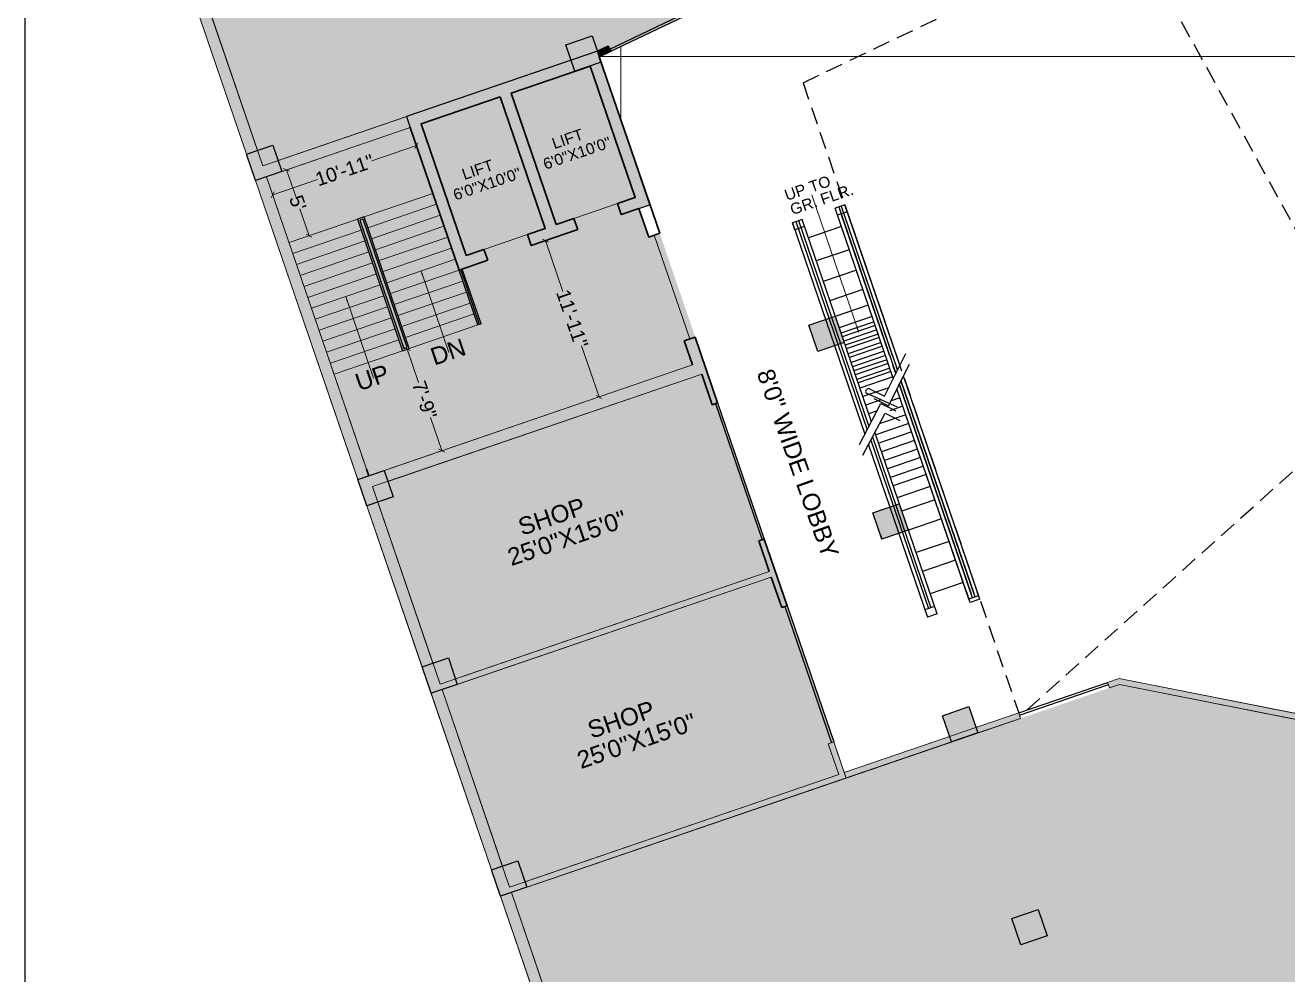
# Model space of a CAD drawing. Header units: inches. Extents: x -13956017 to 293115509, y -946740 to -305538.
# Drawn here: x 1196797 to 1197886, y -917291 to -916472 of the extents above; entities that cross this region are included whole.
import ezdxf

# ---------------------------------------------------------------- set-up
doc = ezdxf.new("R2010")
doc.units = ezdxf.units.IN
doc.header["$LTSCALE"] = 6
doc.header["$PDMODE"] = 2
doc.linetypes.add('DASHED', pattern=[0.75, 0.5, -0.25])
doc.linetypes.add('HIDDEN', pattern=[0.375, 0.25, -0.125])
for name, color, linetype in [('BND', 1, 'Continuous'), ('DIM', 7, 'Continuous'), ('TW', 5, 'Continuous'), ('WAL', 7, 'Continuous')]:
    doc.layers.add(name, color=color, linetype=linetype)
for name, color, linetype, lineweight in [('column', 240, 'Continuous', 25), ('floor hatch', 135, 'Continuous', 13), ('W', 250, 'Continuous', 5), ('wall', 7, 'Continuous', 30), ('wall high', 7, 'Continuous', 30)]:
    doc.layers.add(name, color=color, linetype=linetype, lineweight=lineweight)
doc.styles.add('ARI', font='arial.ttf')
doc.linetypes.add('ZIGZAG', pattern='A,0.0001,-0.2,[131,ltypeshp.shx,S=0.2,R=0,X=-0.2,Y=0],-0.4,[131,ltypeshp.shx,S=0.2,R=180,X=0.2,Y=0],-0.2', length=0.8001)
doc.dimstyles.new('Copy of AA', dxfattribs={"dimtxt": 15, "dimasz": 4, "dimexe": 5, "dimexo": 0, "dimgap": 0.09, "dimtad": 0, "dimdec": 0, "dimzin": 0, "dimdsep": 46, "dimlunit": 3, "dimtxsty": 'ARI', "dimblk": 'ARCHTICK', "dimcen": 0.09, "dimclrt": 7, "dimadec": 0, "dimazin": 0, "dimtfac": 1, "dimtdec": 0, "dimtofl": 0, "dimtmove": 0, "dimatfit": 3, "dimfxl": 0.18, "dimtolj": 1, "dimtzin": 0, "dimlwd": 9, "dimlwe": 9, "dimarcsym": 0})
doc.dimstyles.new('Copy(2) of AA', dxfattribs={"dimtxt": 12, "dimasz": 4, "dimexe": 0.18, "dimexo": 0, "dimgap": 0.09, "dimtad": 0, "dimdec": 0, "dimzin": 0, "dimdsep": 46, "dimlunit": 3, "dimtxsty": 'ARI', "dimblk": 'OBLIQUE', "dimcen": 0.09, "dimclrd": 7, "dimclre": 7, "dimclrt": 7, "dimadec": 0, "dimazin": 0, "dimtfac": 1, "dimtdec": 0, "dimtofl": 0, "dimtmove": 0, "dimatfit": 3, "dimfxl": 1, "dimtolj": 1, "dimtzin": 0, "dimlwd": 5, "dimlwe": 5, "dimarcsym": 0})

# ---------------------------------------------------------------- blocks, each defined once
blk = doc.blocks.new('_Oblique')
at = {"layer": 'DIM', "color": 0, "lineweight": -2}
blk.add_line((-0.5, -0.5), (0.5, 0.5), dxfattribs=at)
blk = doc.blocks.new('*D426')
at = {"layer": 'Defpoints', "color": 0, "ltscale": 10, "transparency": 16777216}
for p in [(1197021.8, -916597.2, 3969.1), (1197041.2, -916653.9, 3969.1), (1197041.8, -916653.8)]:
    blk.add_point(p, dxfattribs=at)
at = {"layer": 'W', "color": 7, "lineweight": 5, "ltscale": 10, "transparency": 16777216}
for p, q in [((1197021.8, -916597.2), (1197022.5, -916596.9)), ((1197022.4, -916597), (1197030.3, -916620.1)), ((1197041.8, -916653.8), (1197033.9, -916630.7)), ((1197041.2, -916653.9), (1197042, -916653.7))]:
    blk.add_line(p, q, dxfattribs=at)
at = {"layer": 'W', "color": 7, "lineweight": 5, "ltscale": 10, "transparency": 16777216, "xscale": 4, "yscale": 4, "zscale": 4}
for p, rotation in [((1197022.4, -916597), 108.8875182988841), ((1197041.8, -916653.8), 288.8875182988842)]:
    blk.add_blockref('_Oblique', p, dxfattribs=dict(at, rotation=rotation))
at = {"layer": 'W', "color": 7, "lineweight": 30, "ltscale": 10, "transparency": 16777216, "insert": (1197032.1, -916625.4), "char_height": 12, "attachment_point": 5, "rotation": 288.8875, "style": 'ARI'}
blk.add_mtext("\\A1;5'", dxfattribs=at)
blk = doc.blocks.new('*D427')
at = {"layer": 'Defpoints', "color": 0, "ltscale": 10, "transparency": 16777216}
for p in [(1197134.4, -916576.1), (1197134.8, -916577.2, 3969.1), (1197010.9, -916619.6, 3969.1)]:
    blk.add_point(p, dxfattribs=at)
at = {"layer": 'W', "color": 7, "lineweight": 5, "ltscale": 10, "transparency": 16777216}
for p, q in [((1197134.4, -916576.1), (1197095.9, -916589.3)), ((1197134.8, -916577.2), (1197134.4, -916575.9)), ((1197010.5, -916618.5), (1197049, -916605.3)), ((1197010.9, -916619.6), (1197010.4, -916618.3))]:
    blk.add_line(p, q, dxfattribs=at)
at = {"layer": 'W', "color": 7, "lineweight": 5, "ltscale": 10, "transparency": 16777216, "xscale": 4, "yscale": 4, "zscale": 4}
for p, rotation in [((1197134.4, -916576.1), 18.88751829873968), ((1197010.5, -916618.5), 198.8875182987397)]:
    blk.add_blockref('_Oblique', p, dxfattribs=dict(at, rotation=rotation))
at = {"layer": 'W', "color": 7, "lineweight": 30, "ltscale": 10, "transparency": 16777216, "insert": (1197072.5, -916597.3), "char_height": 12, "attachment_point": 5, "rotation": 18.8875, "style": 'ARI'}
blk.add_mtext('\\A1;10\'-11"', dxfattribs=at)
blk = doc.blocks.new('*D428')
at = {"layer": 'Defpoints', "color": 0, "ltscale": 10, "transparency": 16777216}
for p in [(1197125.4, -916752, 3969.1), (1197155.3, -916839.6, 3969.1), (1197156.4, -916839.2)]:
    blk.add_point(p, dxfattribs=at)
at = {"layer": 'W', "color": 7, "lineweight": 5, "ltscale": 10, "transparency": 16777216}
for p, q in [((1197125.4, -916752), (1197126.6, -916751.6)), ((1197126.4, -916751.6), (1197136.2, -916780.3)), ((1197156.4, -916839.2), (1197146.6, -916810.6)), ((1197155.3, -916839.6), (1197156.6, -916839.2))]:
    blk.add_line(p, q, dxfattribs=at)
at = {"layer": 'W', "color": 7, "lineweight": 5, "ltscale": 10, "transparency": 16777216, "xscale": 4, "yscale": 4, "zscale": 4}
for p, rotation in [((1197126.4, -916751.6), 108.8875182987467), ((1197156.4, -916839.2), 288.8875182987467)]:
    blk.add_blockref('_Oblique', p, dxfattribs=dict(at, rotation=rotation))
at = {"layer": 'W', "color": 7, "lineweight": 30, "ltscale": 10, "transparency": 16777216, "insert": (1197141.4, -916795.4), "char_height": 12, "attachment_point": 5, "rotation": 288.8875, "style": 'ARI'}
blk.add_mtext('\\A1;7\'-9"', dxfattribs=at)
blk = doc.blocks.new('*D429')
at = {"layer": 'Defpoints', "color": 0, "ltscale": 10, "transparency": 16777216}
for p in [(1197246.2, -916657.8, 3969.1), (1197291.9, -916792.9), (1197292.3, -916792.7, 3969.1)]:
    blk.add_point(p, dxfattribs=at)
at = {"layer": 'W', "color": 7, "lineweight": 5, "ltscale": 10, "transparency": 16777216}
for p, q in [((1197246.2, -916657.8), (1197245.6, -916658)), ((1197245.7, -916658), (1197260.8, -916702)), ((1197291.9, -916792.9), (1197276.8, -916748.9)), ((1197292.3, -916792.7), (1197291.7, -916792.9))]:
    blk.add_line(p, q, dxfattribs=at)
at = {"layer": 'W', "color": 7, "lineweight": 5, "ltscale": 10, "transparency": 16777216, "xscale": 4, "yscale": 4, "zscale": 4}
for p, rotation in [((1197245.7, -916658), 108.8875182987639), ((1197291.9, -916792.9), 288.8875182987638)]:
    blk.add_blockref('_Oblique', p, dxfattribs=dict(at, rotation=rotation))
at = {"layer": 'W', "color": 7, "lineweight": 30, "ltscale": 10, "transparency": 16777216, "insert": (1197268.8, -916725.4), "char_height": 12, "attachment_point": 5, "rotation": 288.8875, "style": 'ARI'}
blk.add_mtext('\\A1;11\'-11"', dxfattribs=at)
blk = doc.blocks.new('43T432')
at = {"layer": 'BND'}
for p, q in [((727708.8, -833063.2), (727708.8, -833056.7)), ((727717.6, -833056.7), (727708.8, -833056.7)), ((727708.8, -833056.7), (727708.8, -833249.6)), ((727712, -833056.7), (727712, -833246.6)), ((727714.3, -833056.7), (727714.3, -833244.3)), ((727717.6, -833241.3), (727717.6, -833056.7)), ((727747.7, -833211.8), (727747.7, -833056.7)), ((727756.5, -833056.7), (727747.7, -833056.7)), ((727751, -833056.7), (727751, -833208.6)), ((727753.3, -833056.7), (727753.3, -833206.3)), ((727756.5, -833203), (727756.5, -833056.7)), ((727756.5, -833063.2), (727756.5, -833056.7)), ((727717.6, -833063.2), (727708.8, -833063.2)), ((727756.5, -833063.2), (727747.7, -833063.2)), ((727747.7, -833073.5), (727717.6, -833073.5)), ((727747.7, -833094.6), (727717.6, -833094.6)), ((727747.7, -833113.3), (727717.6, -833113.3)), ((727747.7, -833131), (727717.6, -833131)), ((727747.7, -833145.2), (727717.6, -833145.2)), ((727747.7, -833155.5), (727717.6, -833155.5)), ((727747.7, -833160.4), (727717.6, -833160.4)), ((727747.7, -833163.7), (727717.6, -833163.7)), ((727747.7, -833167.8), (727717.6, -833167.8)), ((727747.7, -833171.5), (727717.6, -833171.5)), ((727747.7, -833174.6), (727717.6, -833174.6)), ((727747.7, -833179.3), (727717.6, -833179.3)), ((727747.7, -833182.7), (727717.6, -833182.7)), ((727747.7, -833187.1), (727717.6, -833187.1)), ((727747.7, -833191), (727717.6, -833191)), ((727747.7, -833194.9), (727717.6, -833194.9)), ((727747.7, -833198.5), (727717.6, -833198.5)), ((727735.5, -833224), (727764.8, -833195.1)), ((727747.7, -833211.8), (727747.7, -833198.3)), ((727747.7, -833202.7), (727717.6, -833202.7)), ((727747.7, -833205.7), (727717.6, -833205.7)), ((727736.2, -833232.9), (727764.8, -833204.7)), ((727751, -833208.6), (727751, -833201.3)), ((727753.3, -833206.3), (727753.3, -833203.5)), ((727747.7, -833210.5), (727717.6, -833210.5)), ((727741.3, -833218.3), (727717.6, -833218.3)), ((727743.1, -833236.7), (727721.3, -833216.5)), ((727725.4, -833213.9), (727735.5, -833224)), ((727751, -833413.2), (727751, -833218.1)), ((727753.3, -833413.2), (727753.3, -833215.8)), ((727756.5, -833212.6), (727756.5, -833413.2)), ((727701.5, -833256.5), (727730.5, -833229.1)), ((727731.7, -833226.1), (727717.6, -833226.1)), ((727726.1, -833222.8), (727736.2, -833232.9)), ((727730.5, -833229.1), (727740.6, -833239.2)), ((727747.7, -833413.2), (727747.7, -833221.4)), ((727701.5, -833266), (727731.2, -833237.9)), ((727725.4, -833233.9), (727717.6, -833233.9)), ((727731.2, -833237.9), (727741.3, -833248)), ((727747.7, -833299.7), (727717.6, -833299.7)), ((727747.7, -833310.4), (727717.6, -833310.4)), ((727747.7, -833322.7), (727717.6, -833322.7)), ((727747.7, -833339.9), (727717.6, -833339.9)), ((727747.7, -833360.5), (727717.6, -833360.5)), ((727747.7, -833377.8), (727717.6, -833377.8)), ((727747.7, -833398), (727717.6, -833398)), ((727747.7, -833406.6), (727747.7, -833413.2)), ((727756.5, -833413.2), (727747.7, -833413.2))]:
    blk.add_line(p, q, dxfattribs=at)
at = {"layer": 'BND', "linetype": 'HIDDEN', "ltscale": 750}
for p, q in [((727747.7, -833188.7), (727747.7, -833056.7)), ((727756.5, -833056.7), (727747.7, -833056.7)), ((727756.5, -833056.7), (727756.5, -833197.1)), ((727756.5, -833063.2), (727747.7, -833063.2)), ((727751, -833191.8), (727751, -833063.2)), ((727753.3, -833194), (727753.3, -833063.2)), ((727751, -833218.1), (727751, -833409.6)), ((727753.3, -833215.8), (727753.3, -833409.6)), ((727756.5, -833212.6), (727756.5, -833409.6)), ((727747.7, -833229.6), (727739.5, -833229.6)), ((727747.7, -833416.2), (727747.7, -833221.4)), ((727747.7, -833237.4), (727735.7, -833237.4)), ((727717.6, -833416.2), (727717.6, -833250.8)), ((727747.7, -833253), (727717.6, -833253)), ((727747.7, -833245.2), (727723.5, -833245.2)), ((727708.8, -833259.1), (727708.8, -833416.2)), ((727712, -833256.1), (727712, -833409.6)), ((727714.3, -833253.9), (727714.3, -833409.6)), ((727747.7, -833260.8), (727717.6, -833260.8)), ((727747.7, -833268.6), (727717.6, -833268.6)), ((727747.7, -833276.4), (727717.6, -833276.4)), ((727747.7, -833284.2), (727717.6, -833284.2)), ((727747.7, -833292), (727717.6, -833292)), ((727717.6, -833409.6), (727708.8, -833409.6)), ((727717.6, -833416.2), (727708.8, -833416.2)), ((727756.5, -833416.2), (727747.7, -833416.2)), ((727756.5, -833416.2), (727756.5, -833409.6))]:
    blk.add_line(p, q, dxfattribs=at)
at = {"layer": 'BND'}
blk.add_ellipse((727723.8, -833215.8), major_axis=(2.46, 0.6), ratio=1, start_param=0.609373, end_param=3.149465, dxfattribs=at)
blk = doc.blocks.new('_ARCHTICK')
at = {"color": 0, "linetype": 'ByBlock', "const_width": 0.15}
blk.add_lwpolyline([(-0.5, -0.5), (0.5, 0.5)], dxfattribs=at)

msp = doc.modelspace()

# ---------------------------------------------------------------- hatches: boundary and pattern name
at = {"layer": 'column', "ltscale": 10}
h = msp.add_hatch(color=256, dxfattribs=at)
h.dxf.hatch_style = 1
h.paths.add_polyline_path([(1197263.2, -916489.2), (1197285.9, -916481.4), (1197293.7, -916504.2), (1197271, -916511.9)])
h = msp.add_hatch(color=256, dxfattribs=at)
h.dxf.hatch_style = 1
h.paths.add_polyline_path([(1197284.2, -916507.4), (1197323.1, -916620.9), (1197307.9, -916626.1), (1197311.1, -916635.6), (1197335.8, -916627.2), (1197290.5, -916494.7), (1197125.8, -916551), (1197129.1, -916560.5), (1197171.2, -916683.5), (1197195.9, -916675), (1197192.6, -916665.6), (1197177.4, -916670.8), (1197138.5, -916557.2), (1197206.7, -916534), (1197245.5, -916647.5), (1197230.3, -916652.7), (1197233.5, -916662.2), (1197273.5, -916648.5), (1197270.2, -916639), (1197255, -916644.2), (1197216.1, -916530.7)])
h = msp.add_hatch(color=256, dxfattribs=at)
h.dxf.hatch_style = 1
h.paths.add_polyline_path([(1196987.9, -916583.4), (1197010.6, -916575.6), (1197018.4, -916598.4), (1196995.7, -916606.1)])
h = msp.add_hatch(color=256, dxfattribs=at)
h.dxf.hatch_style = 1
h.paths.add_polyline_path([(1197472.8, -916731), (1197495.5, -916723.2), (1197503.3, -916745.9), (1197480.5, -916753.7)])
h = msp.add_hatch(color=256, dxfattribs=at)
h.dxf.hatch_style = 1
h.paths.add_polyline_path([(1197083.9, -916864), (1197106.6, -916856.3), (1197114.4, -916879), (1197091.7, -916886.7)])
h = msp.add_hatch(color=256, dxfattribs=at)
h.dxf.hatch_style = 1
h.paths.add_polyline_path([(1197528.1, -916892.8), (1197550.8, -916885), (1197558.6, -916907.7), (1197535.9, -916915.5)])
h = msp.add_hatch(color=256, dxfattribs=at)
h.dxf.hatch_style = 1
h.paths.add_polyline_path([(1197139.3, -917025.8), (1197162, -917018), (1197169.7, -917040.8), (1197147, -917048.5)])
h = msp.add_hatch(color=256, dxfattribs=at)
h.dxf.hatch_style = 1
h.paths.add_polyline_path([(1197588, -917067.8), (1197610.7, -917060), (1197618.5, -917082.7), (1197595.8, -917090.5)])
h = msp.add_hatch(color=256, dxfattribs=at)
h.dxf.hatch_style = 1
h.paths.add_polyline_path([(1197199.1, -917200.9), (1197221.9, -917193.1), (1197229.6, -917215.8), (1197206.9, -917223.6)])
h = msp.add_hatch(color=256, dxfattribs=at)
h.dxf.hatch_style = 1
h.paths.add_polyline_path([(1197647.9, -917242.8), (1197670.6, -917235.1), (1197678.4, -917257.8), (1197655.7, -917265.6)])
at = {"layer": 'floor hatch', "ltscale": 5}
h = msp.add_hatch(dxfattribs=at)
h.set_pattern_fill('NET', color=9, scale=200, angle=90)
h.set_pattern_definition([(90, (225125.15, -30674.7), (-635, 4e-14), []), (180, (225125.15, -30674.7), (-8e-14, -635), [])])
h.paths.add_polyline_path([(1197503.3, -917116.9), (1197594.2, -917085.8), (1197588, -917067.8), (1197610.7, -917060), (1197616.9, -917078), (1197740.4, -917035.7), (1198104.7, -917108), (1198209.5, -917170.1), (1198219.2, -917153.8), (1198239.8, -917166), (1198230.1, -917182.3), (1198312.7, -917231.3), (1198659.1, -916646.7), (1198201.4, -916133.9), (1198252.9, -916087.9), (1198192.6, -916020.4), (1198074.8, -916125.5), (1197292.1, -916499.5)])
at = {"layer": 'W', "ltscale": 10}
h = msp.add_hatch(color=256, dxfattribs=at)
h.dxf.hatch_style = 1
h.paths.add_polyline_path([(1197228, -917211.1), (1197498.6, -917118.5), (1197489.6, -917092), (1197494.3, -917090.4), (1197503.3, -917116.9), (1197594.2, -917085.8), (1197595.8, -917090.5), (1197229.6, -917215.8)])
h.paths.add_polyline_path([(1197168.1, -917036), (1197438.7, -916943.4), (1197429.7, -916917), (1197434.4, -916915.4), (1197454.1, -916973), (1197449.4, -916974.6), (1197440.3, -916948.2), (1197169.7, -917040.8)])
h.paths.add_polyline_path([(1197106.6, -916856.3), (1197372.5, -916765.3), (1197365.3, -916744.4), (1197374.8, -916741.2), (1197394.2, -916798), (1197389.5, -916799.6), (1197380.5, -916773.1), (1197109.9, -916865.7)])
h.paths.add_polyline_path([(1197015.1, -916588.9), (1197125.8, -916551), (1197129.1, -916560.5), (1197018.4, -916598.4)])
h.paths.add_polyline_path([(1197382.5, -916456.3), (1197412.1, -916442.1), (1197409.9, -916437.6), (1197396, -916444.3), (1197294.6, -916232.3), (1197290.1, -916234.4), (1197391.4, -916446.5), (1197380.4, -916451.7)])
h.paths.add_polyline_path([(1196987.9, -916583.4), (1196997.4, -916580.2), (1196936.8, -916403.2), (1196927.4, -916406.5)])
h.paths.add_polyline_path([(1196995.7, -916606.1), (1197005.1, -916602.9), (1197093.4, -916860.8), (1197083.9, -916864)])
h.paths.add_polyline_path([(1197091.7, -916886.7), (1197101.1, -916883.5), (1197148.7, -917022.6), (1197139.3, -917025.8)])
h.paths.add_polyline_path([(1197147, -917048.5), (1197156.5, -917045.3), (1197208.6, -917197.6), (1197199.1, -917200.9)])
h.paths.add_polyline_path([(1197515.7, -916126.6), (1197520.2, -916124.5), (1197621.5, -916336.5), (1197639.2, -916328.1), (1197641.3, -916332.6), (1197605.2, -916349.8), (1197603.1, -916345.3), (1197617, -916338.7)])
h.paths.add_polyline_path([(1197834.4, -916240.3), (1197865.7, -916225.4), (1197863.6, -916220.9), (1197847.1, -916228.7), (1197745.8, -916016.7), (1197741.3, -916018.9), (1197842.6, -916230.9), (1197832.3, -916235.8)])
h = msp.add_hatch(color=256, dxfattribs=at)
h.dxf.hatch_style = 1
h.paths.add_polyline_path([(1197290.5, -916494.7), (1197299.8, -916490.2), (1197302, -916494.7), (1197292.1, -916499.5)])
h = msp.add_hatch(color=256, dxfattribs=at)
h.dxf.hatch_style = 1
h.paths.add_polyline_path([(1197732.1, -917043.9), (1197740.8, -917040.9), (1198102.9, -917112.7), (1198111, -917117.6), (1198113.6, -917113.3), (1198104.7, -917108), (1197740.4, -917035.7), (1197730.5, -917039.1)])
h = msp.add_hatch(color=256, dxfattribs=at)
h.dxf.hatch_style = 1
h.paths.add_polyline_path([(1197616.9, -917078), (1197653.8, -917065.4), (1197655.4, -917070.1), (1197618.5, -917082.7)])
h = msp.add_hatch(color=256, dxfattribs=at)
h.dxf.hatch_style = 1
h.paths.add_polyline_path([(1198490.5, -917529.5), (1198572.6, -917391), (1198581.2, -917396.1), (1198499.1, -917534.6)])
h.paths.add_polyline_path([(1198392.7, -917694.7), (1198478.3, -917550.2), (1198486.9, -917555.3), (1198401.3, -917699.8)])
h.paths.add_polyline_path([(1198301.9, -917847.9), (1198380.4, -917715.4), (1198389, -917720.5), (1198310.5, -917853)])
h.paths.add_polyline_path([(1197386.6, -917748.7), (1197396, -917745.4), (1197398.1, -917751.4), (1198260.2, -917918.3), (1198289.7, -917868.5), (1198298.3, -917873.6), (1198265.2, -917929.5), (1197390.5, -917760.1)])
h.paths.add_polyline_path([(1197329, -917580.3), (1197338.4, -917577), (1197388.3, -917722.7), (1197378.8, -917726)])
h.paths.add_polyline_path([(1197266.8, -917398.6), (1197276.3, -917395.4), (1197330.7, -917554.3), (1197321.2, -917557.6)])
h.paths.add_polyline_path([(1197206.9, -917223.6), (1197216.4, -917220.3), (1197268.5, -917372.7), (1197259, -917375.9)])
at = {"layer": 'WAL', "lineweight": 9, "true_color": 0x878ddc}
h = msp.add_hatch(color=171, dxfattribs=at)
h.dxf.hatch_style = 1
h.paths.add_polyline_path([(1196936.8, -916403.2), (1197290.1, -916234.4), (1197391.4, -916446.5), (1197380.4, -916451.7), (1197382.5, -916456.3), (1197302, -916494.7), (1197299.8, -916490.2), (1197290.5, -916494.7), (1197285.9, -916481.4), (1197263.2, -916489.2), (1197267.8, -916502.5), (1197015.1, -916588.9), (1197010.6, -916575.6), (1196997.4, -916580.2)])
at = {"layer": 'WAL', "lineweight": 9, "ltscale": 100, "true_color": 0xffae59}
h = msp.add_hatch(color=21, dxfattribs=at)
h.dxf.hatch_style = 1
h.paths.add_polyline_path([(1197255, -916644.2), (1197270.2, -916639), (1197273.5, -916648.5), (1197311.1, -916635.6), (1197307.9, -916626.1), (1197323.1, -916620.9), (1197284.2, -916507.4), (1197216.1, -916530.7)])
h = msp.add_hatch(color=21, dxfattribs=at)
h.dxf.hatch_style = 1
h.paths.add_polyline_path([(1197138.5, -916557.2), (1197206.7, -916533.9), (1197245.5, -916647.5), (1197230.3, -916652.7), (1197233.5, -916662.2), (1197195.9, -916675), (1197192.6, -916665.6), (1197177.4, -916670.8)])
h = msp.add_hatch(color=21, dxfattribs=at)
h.dxf.hatch_style = 1
h.paths.add_polyline_path([(1197005.1, -916602.9), (1197129.1, -916560.5), (1197171.2, -916683.5), (1197326.3, -916630.4), (1197334.7, -916654.9), (1197344.2, -916651.7), (1197374.8, -916741.2), (1197365.3, -916744.4), (1197372.5, -916765.3), (1197093.4, -916860.8)])
at = {"layer": 'WAL', "lineweight": 9, "ltscale": 100, "true_color": 0x9c859f}
h = msp.add_hatch(color=252, dxfattribs=at)
h.dxf.hatch_style = 1
h.paths.add_polyline_path([(1197101.1, -916883.5), (1197114.4, -916879), (1197109.9, -916865.7), (1197380.5, -916773.1), (1197389.5, -916799.6), (1197394.2, -916798), (1197434.4, -916915.4), (1197429.7, -916917), (1197438.7, -916943.4), (1197168.1, -917036), (1197162, -917018), (1197148.7, -917022.6)])
h = msp.add_hatch(color=252, dxfattribs=at)
h.dxf.hatch_style = 1
h.paths.add_polyline_path([(1197156.5, -917045.3), (1197440.3, -916948.2), (1197449.4, -916974.6), (1197454.1, -916973), (1197494.3, -917090.4), (1197489.6, -917092), (1197498.6, -917118.5), (1197228, -917211.1), (1197221.9, -917193.1), (1197208.6, -917197.6)])
at = {"layer": 'WAL', "lineweight": 9, "ltscale": 100, "true_color": 0xd3b996}
h = msp.add_hatch(color=253, dxfattribs=at)
h.dxf.hatch_style = 1
h.paths.add_polyline_path([(1197216.4, -917220.3), (1197740.8, -917040.9), (1198102.9, -917112.7), (1198572.6, -917391), (1198260.2, -917918.3), (1197398.1, -917751.4)])

# ---------------------------------------------------------------- linework, layer by layer
at = {"layer": 'column', "ltscale": 10, "elevation": 3969.1}
for points in [[(1197263.2, -916489.2), (1197285.9, -916481.4), (1197293.7, -916504.2), (1197271, -916511.9), (1197263.2, -916489.2)], [(1197206.7, -916533.9), (1197245.5, -916647.5), (1197230.3, -916652.7), (1197233.5, -916662.2), (1197273.5, -916648.5), (1197270.2, -916639), (1197255, -916644.2), (1197216.1, -916530.7), (1197284.2, -916507.4), (1197323.1, -916620.9), (1197307.9, -916626.1), (1197311.1, -916635.6), (1197335.8, -916627.2), (1197290.5, -916494.7), (1197125.8, -916551), (1197129.1, -916560.5), (1197171.2, -916683.5), (1197195.9, -916675), (1197192.6, -916665.6), (1197177.4, -916670.8), (1197138.5, -916557.2), (1197206.7, -916534)], [(1196987.9, -916583.4), (1197010.6, -916575.6), (1197018.4, -916598.4), (1196995.7, -916606.1), (1196987.9, -916583.4)], [(1197472.8, -916731), (1197495.5, -916723.2), (1197503.3, -916745.9), (1197480.5, -916753.7), (1197472.8, -916731)], [(1197083.9, -916864), (1197106.6, -916856.3), (1197114.4, -916879), (1197091.7, -916886.7), (1197083.9, -916864)], [(1197528.1, -916892.8), (1197550.8, -916885), (1197558.6, -916907.7), (1197535.9, -916915.5), (1197528.1, -916892.8)], [(1197139.3, -917025.8), (1197162, -917018), (1197169.7, -917040.8), (1197147, -917048.5), (1197139.3, -917025.8)], [(1197588, -917067.8), (1197610.7, -917060), (1197618.5, -917082.7), (1197595.8, -917090.5), (1197588, -917067.8)], [(1197199.1, -917200.9), (1197221.9, -917193.1), (1197229.6, -917215.8), (1197206.9, -917223.6), (1197199.1, -917200.9)], [(1197647.9, -917242.8), (1197670.6, -917235.1), (1197678.4, -917257.8), (1197655.7, -917265.6), (1197647.9, -917242.8)]]:
    msp.add_lwpolyline(points, dxfattribs=at)
at = {"layer": 'TW', "ltscale": 10}
for p, q in [((1197301.1, -916492.9, 3969.1), (1197381.7, -916454.4, 3969.1)), ((1197302, -916494.7, 3969.1), (1197382.5, -916456.3, 3969.1)), ((1197190.2, -916729.8, 3969.1), (1197174, -916682.5, 3969.1)), ((1197187.3, -916730.8, 3969.1), (1197171.2, -916683.5, 3969.1)), ((1197188.8, -916730.3, 3969.1), (1197172.6, -916683, 3969.1)), ((1197190.2, -916729.8, 3969.1), (1197187.3, -916730.8, 3969.1)), ((1197392.3, -916798.6, 3969.1), (1197432.5, -916916, 3969.1)), ((1197394.2, -916798, 3969.1), (1197434.4, -916915.4, 3969.1)), ((1197534.9, -916912.6, 5295), (1197535.9, -916915.5, 5305.4)), ((1197452.2, -916973.7, 3969.1), (1197492.4, -917091.1, 3969.1)), ((1197454.1, -916973, 3969.1), (1197494.3, -917090.4, 3969.1)), ((1197653.8, -917065.4, 5926.8), (1197730.5, -917039.1, 7208.6)), ((1197654.4, -917067.3, 5926.8), (1197731.1, -917041, 7208.6))]:
    msp.add_line(p, q, dxfattribs=at)
at = {"layer": 'TW', "ltscale": 10, "elevation": 3969.1}
msp.add_lwpolyline([(1197122.5, -916753), (1197128.2, -916751), (1197089.4, -916637.5), (1197083.7, -916639.4), (1197122.5, -916753)], dxfattribs=at)
msp.add_lwpolyline([(1197123.5, -916751.1), (1197126.3, -916750.1), (1197088.4, -916639.4), (1197085.6, -916640.4)], close=True, dxfattribs=at)
at = {"layer": 'W', "ltscale": 10}
for p, q in [((1197001.9, -916593.4, 3969.1), (1196936.8, -916403.2, 3969.1)), ((1197290.5, -916494.7, 3969.1), (1197001.9, -916593.4, 3969.1)), ((1197129.1, -916560.5, 3969.1), (1197005.1, -916602.9, 3969.1)), ((1197091.5, -916855.2, 3969.1), (1197005.1, -916602.9, 3969.1)), ((1197148.5, -916617.3, 3969.1), (1197089.4, -916637.5, 3969.1)), ((1197151.7, -916626.7, 3969.1), (1197092.6, -916646.9, 3969.1)), ((1197270.2, -916639, 3969.1), (1197307.9, -916626.1, 3969.1)), ((1197155, -916636.2, 3969.1), (1197095.8, -916656.4, 3969.1)), ((1197083.7, -916639.4, 3969.1), (1197024.6, -916659.7, 3969.1)), ((1197086.9, -916648.9, 3969.1), (1197027.8, -916669.1, 3969.1)), ((1197158.2, -916645.6, 3969.1), (1197099.1, -916665.9, 3969.1)), ((1197090.2, -916658.3, 3969.1), (1197031, -916678.6, 3969.1)), ((1197161.5, -916655.1, 3969.1), (1197102.3, -916675.3, 3969.1)), ((1197192.6, -916665.6, 3969.1), (1197230.3, -916652.7, 3969.1)), ((1197093.4, -916667.8, 3969.1), (1197034.3, -916688, 3969.1)), ((1197164.7, -916664.6, 3969.1), (1197105.6, -916684.8, 3969.1)), ((1197096.6, -916677.3, 3969.1), (1197037.5, -916697.5, 3969.1)), ((1197167.9, -916674, 3969.1), (1197108.8, -916694.3, 3969.1)), ((1197099.9, -916686.7, 3969.1), (1197040.7, -916707, 3969.1)), ((1197171.2, -916683.5, 3969.1), (1197112, -916703.7, 3969.1)), ((1197174.4, -916692.9, 3969.1), (1197115.3, -916713.2, 3969.1)), ((1197103.1, -916696.2, 3969.1), (1197044, -916716.4, 3969.1)), ((1197177.6, -916702.4, 3969.1), (1197118.5, -916722.6, 3969.1)), ((1197106.4, -916705.7, 3969.1), (1197047.2, -916725.9, 3969.1)), ((1197109.6, -916715.1, 3969.1), (1197050.5, -916735.3, 3969.1)), ((1197180.9, -916711.9, 3969.1), (1197121.7, -916732.1, 3969.1)), ((1197112.8, -916724.6, 3969.1), (1197053.7, -916744.8, 3969.1)), ((1197184.1, -916721.3, 3969.1), (1197125, -916741.6, 3969.1)), ((1197116.1, -916734, 3969.1), (1197056.9, -916754.3, 3969.1)), ((1197187.3, -916730.8, 3969.1), (1197128.2, -916751, 3969.1)), ((1197119.3, -916743.5, 3969.1), (1197060.2, -916763.7, 3969.1)), ((1197122.5, -916753, 3969.1), (1197063.4, -916773.2, 3969.1)), ((1197372.5, -916765.3, 3969.1), (1197093.4, -916860.8, 3969.1)), ((1197380.5, -916773.1, 3969.1), (1197096.6, -916870.2, 3969.1)), ((1197386.6, -917748.7, 3969.1), (1197082, -916858.4, 3969.1)), ((1197154.9, -917040.6, 3969.1), (1197096.6, -916870.2, 3969.1)), ((1197438.7, -916943.4, 3969.1), (1197154.9, -917040.6, 3969.1)), ((1197440.3, -916948.2, 3969.1), (1197156.5, -917045.3, 3969.1)), ((1197740.4, -917035.7, 7350.8), (1197730.5, -917039.1, 7208.6)), ((1197732.1, -917043.9, 7225.9), (1197730.5, -917039.1, 7208.6)), ((1197740.8, -917040.9, 7333), (1197732.1, -917043.9, 7208.6)), ((1198104.7, -917108), (1197740.4, -917035.7)), ((1198102.9, -917112.7), (1197740.8, -917040.9)), ((1197214.8, -917215.6, 3969.1), (1197156.5, -917045.3, 3969.1)), ((1197653.8, -917065.4, 6138.5), (1197503.3, -917116.9, 4035.3)), ((1197655.4, -917070.1, 6138.5), (1197505, -917121.6, 4035.3)), ((1197655.4, -917070.1, 5944), (1197653.8, -917065.4, 5926.8)), ((1197489.6, -917092, 3969.1), (1197494.3, -917090.4, 3969.1)), ((1197498.6, -917118.5, 3969.1), (1197489.6, -917092, 3969.1)), ((1197505, -917121.6, 3969.1), (1197494.3, -917090.4, 3969.1)), ((1197498.6, -917118.5, 3969.1), (1197214.8, -917215.6, 3969.1)), ((1197505, -917121.6, 3969.1), (1197216.4, -917220.3, 3969.1)), ((1197274.6, -917390.6, 3969.1), (1197216.4, -917220.3, 3969.1))]:
    msp.add_line(p, q, dxfattribs=at)
at = {"layer": 'W', "lineweight": 30, "ltscale": 10}
for p, q in [((1197290.5, -916494.7, 3969.1), (1197299.8, -916490.2, 3969.1)), ((1197292.1, -916499.5, 3969.1), (1197302, -916494.7, 3969.1)), ((1197299.8, -916490.2, 3969.1), (1197302, -916494.7, 3969.1)), ((1197284.2, -916507.4, 3969.1), (1197216.1, -916530.7, 3969.1)), ((1197323.1, -916620.9, 3969.1), (1197284.2, -916507.4, 3969.1)), ((1197344.2, -916651.7, 3969.1), (1197292.1, -916499.5, 3969.1)), ((1197206.7, -916533.9, 3969.1), (1197138.5, -916557.2, 3969.1)), ((1197245.5, -916647.5, 3969.1), (1197206.7, -916533.9, 3969.1)), ((1197255, -916644.2, 3969.1), (1197216.1, -916530.7, 3969.1)), ((1197171.2, -916683.5, 3969.1), (1197129.1, -916560.5, 3969.1)), ((1197177.4, -916670.8, 3969.1), (1197138.5, -916557.2, 3969.1)), ((1197323.1, -916620.9, 3969.1), (1197307.9, -916626.1, 3969.1)), ((1197311.1, -916635.6, 3969.1), (1197307.9, -916626.1, 3969.1)), ((1197270.2, -916639, 3969.1), (1197255, -916644.2, 3969.1)), ((1197273.5, -916648.5, 3969.1), (1197270.2, -916639, 3969.1)), ((1197326.3, -916630.4, 3969.1), (1197311.1, -916635.6, 3969.1)), ((1197334.7, -916654.9, 3969.1), (1197326.3, -916630.4, 3969.1)), ((1197245.5, -916647.5, 3969.1), (1197230.3, -916652.7, 3969.1)), ((1197273.5, -916648.5, 3969.1), (1197233.5, -916662.2, 3969.1)), ((1197233.5, -916662.2, 3969.1), (1197230.3, -916652.7, 3969.1)), ((1197344.2, -916651.7, 3969.1), (1197334.7, -916654.9, 3969.1)), ((1197192.6, -916665.6, 3969.1), (1197177.4, -916670.8, 3969.1)), ((1197195.9, -916675, 3969.1), (1197192.6, -916665.6, 3969.1)), ((1197195.9, -916675, 3969.1), (1197171.2, -916683.5, 3969.1)), ((1197374.8, -916741.2, 3969.1), (1197365.3, -916744.4, 3969.1)), ((1197372.5, -916765.3, 3969.1), (1197365.3, -916744.4, 3969.1)), ((1197394.2, -916798, 3969.1), (1197374.8, -916741.2, 3969.1)), ((1197389.5, -916799.6, 3969.1), (1197380.5, -916773.1, 3969.1)), ((1197389.5, -916799.6, 3969.1), (1197394.2, -916798, 3969.1)), ((1197093.4, -916860.8, 3969.1), (1197091.5, -916855.2, 3969.1)), ((1197429.7, -916917, 3969.1), (1197434.4, -916915.4, 3969.1)), ((1197438.7, -916943.4, 3969.1), (1197429.7, -916917, 3969.1)), ((1197454.1, -916973, 3969.1), (1197434.4, -916915.4, 3969.1)), ((1197449.4, -916974.6, 3969.1), (1197440.3, -916948.2, 3969.1)), ((1197449.4, -916974.6, 3969.1), (1197454.1, -916973, 3969.1))]:
    msp.add_line(p, q, dxfattribs=at)
at = {"layer": 'W', "linetype": 'ZIGZAG', "ltscale": 2}
msp.add_line((1197339.5, -916653.3, 3969.1), (1197370.1, -916742.8, 3969.1), dxfattribs=at)
at = {"layer": 'W', "ltscale": 10, "elevation": 3969.1}
msp.add_lwpolyline([(1197082, -916858.4), (1196864.2, -916221.8), (1196890.7, -916209.1)], dxfattribs=at)
at = {"layer": 'W', "ltscale": 10}
for points, elevation in [([(1196987.9, -916583.4), (1196997.4, -916580.2), (1196936.8, -916403.2), (1196927.4, -916406.5)], 3969.1), ([(1197015.1, -916588.9), (1197125.8, -916551), (1197129.1, -916560.5), (1197018.4, -916598.4)], 3969.1), ([(1196995.7, -916606.1), (1197005.1, -916602.9), (1197093.4, -916860.8), (1197083.9, -916864)], 3969.1), ([(1197326.3, -916630.4), (1197335.8, -916627.2), (1197344.2, -916651.7), (1197334.7, -916654.9)], 3969.1), ([(1197106.6, -916856.3), (1197372.5, -916765.3), (1197365.3, -916744.4), (1197374.8, -916741.2), (1197394.2, -916798), (1197389.5, -916799.6), (1197380.5, -916773.1), (1197109.9, -916865.7)], 3969.1), ([(1197091.7, -916886.7), (1197101.1, -916883.5), (1197148.7, -917022.6), (1197139.3, -917025.8)], 3969.1), ([(1197168.1, -917036), (1197438.7, -916943.4), (1197429.7, -916917), (1197434.4, -916915.4), (1197454.1, -916973), (1197449.4, -916974.6), (1197440.3, -916948.2), (1197169.7, -917040.8)], 3969.1), ([(1197732.1, -917043.9), (1197740.8, -917040.9), (1198102.9, -917112.7), (1198111, -917117.6), (1198113.6, -917113.3), (1198104.7, -917108), (1197740.4, -917035.7), (1197730.5, -917039.1)], 7208.6), ([(1197147, -917048.5), (1197156.5, -917045.3), (1197208.6, -917197.6), (1197199.1, -917200.9)], 3969.1), ([(1197616.9, -917078), (1197653.8, -917065.4), (1197655.4, -917070.1), (1197618.5, -917082.7)], 3969.1), ([(1197228, -917211.1), (1197498.6, -917118.5), (1197489.6, -917092), (1197494.3, -917090.4), (1197503.3, -917116.9), (1197594.2, -917085.8), (1197595.8, -917090.5), (1197229.6, -917215.8)], 3969.1), ([(1197206.9, -917223.6), (1197216.4, -917220.3), (1197268.5, -917372.7), (1197259, -917375.9)], 3969.1)]:
    msp.add_lwpolyline(points, close=True, dxfattribs=dict(at, elevation=elevation))
at = {"layer": 'W', "color": 1, "ltscale": 10, "elevation": 3969.1}
msp.add_lwpolyline([(1197290.5, -916494.7), (1197299.8, -916490.2), (1197302, -916494.7), (1197292.1, -916499.5)], close=True, dxfattribs=at)
at = {"layer": 'wall', "linetype": 'DASHED', "lineweight": 25, "ltscale": 5}
for p, q in [((1197467.8, -916521.9, 3969.1), (1198030.2, -916253.2, 3969.1)), ((1197750.6, -916390.1, 3969.1), (1198164.6, -917143.5, 3969.1)), ((1197661, -917062.9, 5922.9), (1198347.6, -916446.4, 3969.1)), ((1197467.8, -916521.9, 3943.8), (1197653.8, -917065.4, 5926.8))]:
    msp.add_line(p, q, dxfattribs=at)
at = {"layer": 'wall high', "lineweight": 25}
msp.add_lwpolyline([(1196797.1, -915473), (1199103, -915473), (1199103, -918028.3), (1196797.1, -918028.3)], close=True, dxfattribs=at)

# ---------------------------------------------------------------- block references
at = {"layer": 'wall', "lineweight": 25, "rotation": 18.88827629433325}
msp.add_blockref('43T432', (239255.5, -364021.3, 3969.1), dxfattribs=at)

# ---------------------------------------------------------------- texts
at = {"layer": 'wall', "lineweight": 25, "style": 'ARI'}
for s, height, rotation, p in [('LIFT', 9.6, 18.8875, (1197253.3, -916579.2, -5080.5)), ('6\'0"X10\'0"', 9.6, 18.8875, (1197245.7, -916596.9, -5080.5)), ('6\'0"X10\'0"', 9.6, 18.8875, (1197168.1, -916623.5, -5080.5)), ('LIFT', 9.6, 18.8875, (1197175.7, -916605.8, -5080.5)), ('UP TO ', 9.6, 18.7159, (1197453.8, -916623.8, 3969.1)), (' GR. FLR.', 9.6, 18.7159, (1197455.1, -916637.3, 3969.1)), ('DN', 15, 18.8875, (1197149.8, -916765.9, -7938.2)), ('UP', 15, 18.8875, (1197084.9, -916788, -7938.2)), ('8\'0" WIDE LOBBY', 15, 289.5438, (1197427.7, -916772.1, -3969.1)), ('SHOP', 15, 18.8875, (1197225.4, -916912.7, -7938.2)), ('25\'0"X15\'0"', 15, 18.8875, (1197216.3, -916938.8, -7938.2)), ('SHOP', 15, 18.8875, (1197285.3, -917087.8, -7938.2)), ('25\'0"X15\'0"', 15, 18.8875, (1197276.2, -917113.9, -7938.2))]:
    msp.add_text(s, height=height, rotation=rotation, dxfattribs=at).set_placement(p)

# ---------------------------------------------------------------- dimensions: what is measured, and where the dimension line sits
at = {"layer": 'W', "lineweight": 30, "ltscale": 10}
for p1, p2, distance, picture, middle in [((1197010.9, -916619.6, 3969.1), (1197134.8, -916577.2, 3969.1), 1.2, '*D427', (1197072.5, -916597.3)), ((1197021.8, -916597.2, 3969.1), (1197041.2, -916653.9, 3969.1), 0.6, '*D426', (1197032.1, -916625.4)), ((1197246.2, -916657.8, 3969.1), (1197292.3, -916792.7, 3969.1), -0.5, '*D429', (1197268.8, -916725.4)), ((1197125.4, -916752, 3969.1), (1197155.3, -916839.6, 3969.1), 1.1, '*D428', (1197141.4, -916795.4))]:
    dim = msp.add_aligned_dim(p1=p1, p2=p2, distance=distance, dimstyle='Copy(2) of AA', override={"dimfxl": 0.75}, dxfattribs=at)
    dim.commit()
    dim.dimension.update_dxf_attribs({"geometry": picture, "text_midpoint": middle})

# ---------------------------------------------------------------- leaders
for points in [[(1197138.4, -916684.1, 3969.1), (1197162.3, -916754.5, 3969.1)], [(1197073.5, -916706.3, 3969.1), (1197097.5, -916776.7, 3969.1)]]:
    msp.add_leader(points, dimstyle='Copy(2) of AA', override={"dimgap": 0.09, "dimtad": 0}, dxfattribs=at)
at = {"layer": 'wall', "lineweight": 25}
msp.add_leader([(1197515.8, -916737.3, 3969.1), (1197475.5, -916618.6, 3969.1)], dimstyle='Copy of AA', override={"dimgap": 0.09, "dimtad": 0}, dxfattribs=at)

doc.saveas('drawing.dxf')
